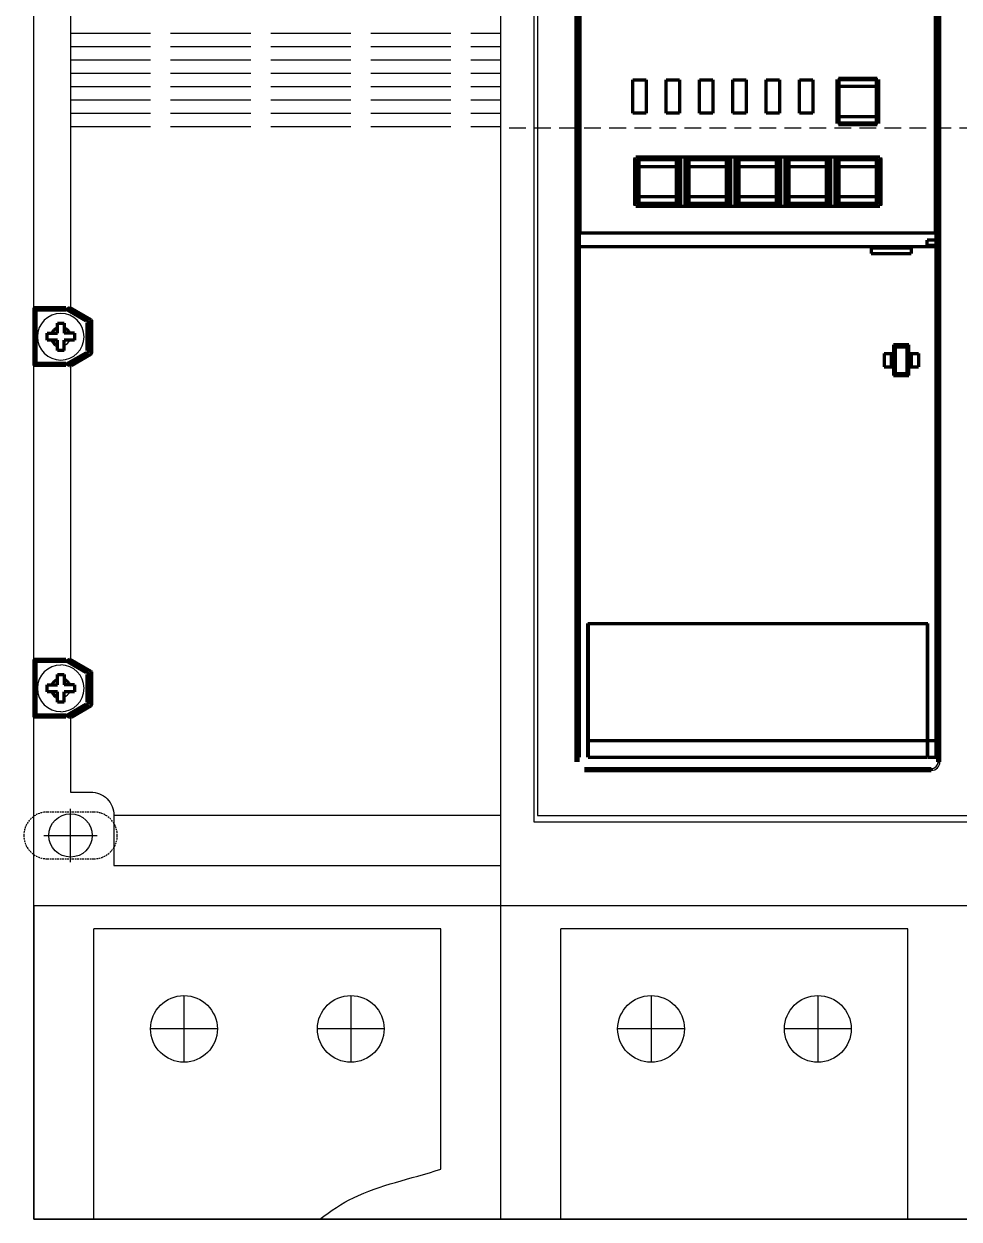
# Model space of a CAD drawing. Header units: millimetres. Extents: x 1622 to 1905, y 0 to 327.
# Drawn here: x 1621.9 to 1762, y 0 to 179.1 of the extents above; entities that cross this region are included whole.
import ezdxf

# ---------------------------------------------------------------- set-up
doc = ezdxf.new("R2010")
doc.units = ezdxf.units.MM
doc.linetypes.add('ACAD_ISO02W100', pattern=[15, 12, -3])
doc.linetypes.add('HIDDEN', pattern=[0.375, 0.25, -0.125])
doc.layers.add('8', color=140, linetype='ACAD_ISO02W100')
doc.layers.add('at_Entity', color=7, linetype='Continuous')

# ---------------------------------------------------------------- blocks, each defined once
blk = doc.blocks.new('GYER HERH  WRE TS1600AF 4P')
at = {"color": 3}
for p, q in [((79514.92, 9222.79), (79514.92, 9230.79)), ((79510.92, 9226.79), (79518.92, 9226.79))]:
    blk.add_line(p, q, dxfattribs=at)
for p, q in [((79579.42, 9229.79), (79521.42, 9229.79)), ((79509.42, 9216.29), (79579.42, 9216.29)), ((79579.42, 9216.29), (79789.42, 9216.29)), ((79509.42, 9169.29), (79579.42, 9169.29))]:
    blk.add_line(p, q)
at = {"color": 7}
blk.add_line((79509.42, 9216.29), (79509.42, 9169.29), dxfattribs=at)
at = {"color": 1, "ltscale": 10}
for p, q in [((79570.42, 9212.79), (79518.42, 9212.79)), ((79518.42, 9169.29), (79518.42, 9212.79)), ((79570.42, 9176.79), (79570.42, 9212.79)), ((79640.42, 9212.79), (79588.42, 9212.79)), ((79588.42, 9169.29), (79588.42, 9212.79)), ((79640.42, 9169.29), (79640.42, 9212.79)), ((79640.42, 9176.79), (79640.42, 9212.79))]:
    blk.add_line(p, q, dxfattribs=at)
at = {"color": 0, "linetype": 'ByBlock'}
blk.add_line((79579.42, 9169.29), (79789.42, 9169.29), dxfattribs=at)
for points in [[(79579.42, 9169.29), (79509.42, 9169.29), (79509.42, 9496.29), (79579.42, 9496.29)], [(79514.92, 9297.16), (79514.92, 9253.11)]]:
    blk.add_lwpolyline(points, dxfattribs=at)
blk.add_lwpolyline([(79579.42, 9496.29), (79789.42, 9496.29), (79789.42, 9169.29), (79579.42, 9169.29)], close=True, dxfattribs=at)
for points in [[(79591.42, 9443.29), (79591.42, 9435.79, -0.414214), (79587.92, 9432.29), (79584.92, 9432.29), (79584.92, 9229.79), (79783.92, 9229.79), (79783.92, 9297.16)], [(79514.92, 9244.47), (79514.92, 9233.29), (79517.92, 9233.29, -0.414214), (79521.42, 9229.79), (79521.42, 9222.29), (79579.42, 9222.29)]]:
    blk.add_lwpolyline(points, format="xyb")
at = {"color": 3}
blk.add_lwpolyline([(79584.42, 9427.79), (79784.42, 9427.79), (79784.42, 9228.79), (79584.42, 9228.79)], close=True, dxfattribs=at)
blk.add_lwpolyline([(79514.92, 9404.15), (79514.92, 9305.81)])
at = {"color": 4, "linetype": 'HIDDEN'}
blk.add_lwpolyline([(79507.92, 9226.79), (79507.92, 9226.79, 0.414214), (79511.42, 9223.29), (79518.42, 9223.29, 0.414214), (79521.92, 9226.79), (79521.92, 9226.79, 0.414214), (79518.42, 9230.29), (79511.42, 9230.29, 0.414214)], format="xyb", close=True, dxfattribs=at)
at = {"color": 7}
blk.add_circle((79514.92, 9226.79), 3.25, dxfattribs=at)
at = {"color": 1, "ltscale": 10}
blk.add_open_spline([(79552.3, 9169.29), (79553.9, 9170.53), (79559.28, 9174.07), (79565.8, 9175.25), (79570.42, 9176.79)], degree=3, knots=[10.553098, 10.553098, 10.553098, 10.553098, 16.653716, 30.247219, 30.247219, 30.247219, 30.247219], dxfattribs=at)
at = {"layer": '8'}
for p, q in [((79514.92, 9347), (79579.42, 9347)), ((79514.92, 9345), (79579.42, 9345)), ((79514.92, 9343), (79579.42, 9343)), ((79514.92, 9341), (79579.42, 9341)), ((79514.92, 9339), (79579.42, 9339)), ((79514.92, 9337), (79579.42, 9337)), ((79514.92, 9335), (79579.42, 9335)), ((79514.92, 9333), (79579.42, 9333))]:
    blk.add_line(p, q, dxfattribs=at)
at = {"layer": '8', "color": 3, "linetype": 'HIDDEN', "ltscale": 10}
blk.add_line((79789.42, 9332.79), (79579.42, 9332.79), dxfattribs=at)
at = {"layer": '8', "color": 1, "linetype": 'ByBlock'}
for p, q in [((79531.92, 9202.79), (79531.92, 9192.79)), ((79531.92, 9202.79), (79531.92, 9192.79)), ((79531.92, 9202.79), (79531.92, 9192.79)), ((79556.92, 9202.79), (79556.92, 9192.79)), ((79556.92, 9202.79), (79556.92, 9192.79)), ((79556.92, 9202.79), (79556.92, 9192.79)), ((79601.92, 9202.79), (79601.92, 9192.79)), ((79601.92, 9202.79), (79601.92, 9192.79)), ((79626.92, 9202.79), (79626.92, 9192.79)), ((79626.92, 9202.79), (79626.92, 9192.79)), ((79536.92, 9197.79), (79526.92, 9197.79)), ((79536.92, 9197.79), (79526.92, 9197.79)), ((79536.92, 9197.79), (79526.92, 9197.79)), ((79561.92, 9197.79), (79551.92, 9197.79)), ((79561.92, 9197.79), (79551.92, 9197.79)), ((79561.92, 9197.79), (79551.92, 9197.79)), ((79606.92, 9197.79), (79596.92, 9197.79)), ((79606.92, 9197.79), (79596.92, 9197.79)), ((79631.92, 9197.79), (79621.92, 9197.79)), ((79631.92, 9197.79), (79621.92, 9197.79))]:
    blk.add_line(p, q, dxfattribs=at)
for centre in [(79531.92, 9197.79), (79531.92, 9197.79), (79531.92, 9197.79), (79531.92, 9197.79), (79531.92, 9197.79), (79531.92, 9197.79), (79556.92, 9197.79), (79556.92, 9197.79), (79556.92, 9197.79), (79556.92, 9197.79), (79556.92, 9197.79), (79556.92, 9197.79), (79601.92, 9197.79), (79601.92, 9197.79), (79601.92, 9197.79), (79601.92, 9197.79), (79626.92, 9197.79), (79626.92, 9197.79), (79626.92, 9197.79), (79626.92, 9197.79)]:
    blk.add_circle(centre, 5, dxfattribs=at)
at = {"layer": 'at_Entity', "color": 0, "lineweight": 140}
for p, q in [((79590.63, 9418), (79590.63, 9237.82)), ((79590.93, 9418), (79590.93, 9237.82)), ((79591.18, 9238.52), (79591.18, 9418)), ((79591.28, 9317.21), (79591.28, 9418.1)), ((79644.58, 9317.21), (79644.58, 9418.1)), ((79644.68, 9238.52), (79644.68, 9418)), ((79644.93, 9237.82), (79644.93, 9418)), ((79645.23, 9237.82), (79645.23, 9418)), ((79599.17, 9335.01), (79599.17, 9340.01)), ((79599.17, 9340.01), (79601.17, 9340.01)), ((79601.17, 9340.01), (79601.17, 9335.01)), ((79604.18, 9335.01), (79604.18, 9340.01)), ((79604.18, 9340.01), (79606.17, 9340.01)), ((79606.17, 9340.01), (79606.17, 9335.01)), ((79609.18, 9335.01), (79609.18, 9340.01)), ((79609.18, 9340.01), (79611.18, 9340.01)), ((79611.18, 9340.01), (79611.18, 9335.01)), ((79614.18, 9335.01), (79614.18, 9340.01)), ((79614.18, 9340.01), (79616.18, 9340.01)), ((79616.18, 9340.01), (79616.18, 9335.01)), ((79619.18, 9335.01), (79619.18, 9340.01)), ((79619.18, 9340.01), (79621.18, 9340.01)), ((79621.18, 9340.01), (79621.18, 9335.01)), ((79624.18, 9335.01), (79624.18, 9340.01)), ((79624.18, 9340.01), (79626.18, 9340.01)), ((79626.18, 9340.01), (79626.18, 9335.01)), ((79629.83, 9333.46), (79629.83, 9340.06)), ((79629.93, 9333.51), (79629.93, 9340.01)), ((79635.93, 9340.01), (79629.93, 9340.01)), ((79630.03, 9340.26), (79635.82, 9340.26)), ((79630.13, 9333.51), (79630.13, 9340.01)), ((79635.73, 9339), (79630.13, 9339)), ((79635.73, 9333.51), (79635.73, 9340.01)), ((79635.93, 9333.51), (79635.93, 9340.01)), ((79636.03, 9340.06), (79636.03, 9333.46)), ((79601.17, 9335.01), (79599.17, 9335.01)), ((79606.17, 9335.01), (79604.18, 9335.01)), ((79611.18, 9335.01), (79609.18, 9335.01)), ((79616.18, 9335.01), (79614.18, 9335.01)), ((79621.18, 9335.01), (79619.18, 9335.01)), ((79626.18, 9335.01), (79624.18, 9335.01)), ((79635.93, 9333.51), (79629.93, 9333.51)), ((79630.13, 9334.51), (79635.73, 9334.51)), ((79635.82, 9333.26), (79630.03, 9333.26)), ((79599.43, 9328.21), (79599.43, 9321.31)), ((79599.52, 9321.14), (79599.52, 9328.39)), ((79636.23, 9328.41), (79599.63, 9328.41)), ((79599.83, 9321.41), (79599.83, 9328.11)), ((79599.83, 9328.11), (79606.02, 9328.11)), ((79599.93, 9321.51), (79599.93, 9328.01)), ((79605.93, 9328.01), (79599.93, 9328.01)), ((79600.13, 9321.51), (79600.13, 9328.01)), ((79605.73, 9321.51), (79605.73, 9328.01)), ((79605.93, 9321.51), (79605.93, 9328.01)), ((79606.02, 9328.11), (79606.32, 9328.41)), ((79606.02, 9328.11), (79606.02, 9321.41)), ((79606.32, 9328.41), (79606.32, 9321.11)), ((79607.02, 9321.11), (79607.02, 9328.41)), ((79607.32, 9328.11), (79607.02, 9328.41)), ((79607.32, 9321.41), (79607.32, 9328.11)), ((79607.32, 9328.11), (79613.53, 9328.11)), ((79607.43, 9321.51), (79607.43, 9328.01)), ((79613.43, 9328.01), (79607.43, 9328.01)), ((79607.63, 9321.51), (79607.63, 9328.01)), ((79613.23, 9321.51), (79613.23, 9328.01)), ((79613.43, 9321.51), (79613.43, 9328.01)), ((79613.53, 9328.11), (79613.82, 9328.41)), ((79613.53, 9328.11), (79613.53, 9321.41)), ((79613.82, 9328.41), (79613.82, 9321.11)), ((79614.53, 9321.11), (79614.53, 9328.41)), ((79614.82, 9328.11), (79614.53, 9328.41)), ((79614.82, 9321.41), (79614.82, 9328.11)), ((79614.82, 9328.11), (79621.03, 9328.11)), ((79614.93, 9321.51), (79614.93, 9328.01)), ((79620.92, 9328.01), (79614.93, 9328.01)), ((79615.13, 9321.51), (79615.13, 9328.01)), ((79620.73, 9321.51), (79620.73, 9328.01)), ((79620.92, 9321.51), (79620.92, 9328.01)), ((79621.03, 9328.11), (79621.33, 9328.41)), ((79621.03, 9328.11), (79621.03, 9321.41)), ((79621.33, 9328.41), (79621.33, 9321.11)), ((79622.03, 9321.11), (79622.03, 9328.41)), ((79622.33, 9328.11), (79622.03, 9328.41)), ((79622.33, 9321.41), (79622.33, 9328.11)), ((79622.33, 9328.11), (79628.53, 9328.11)), ((79622.43, 9321.51), (79622.43, 9328.01)), ((79628.42, 9328.01), (79622.43, 9328.01)), ((79622.63, 9321.51), (79622.63, 9328.01)), ((79628.23, 9321.51), (79628.23, 9328.01)), ((79628.42, 9321.51), (79628.42, 9328.01)), ((79628.53, 9328.11), (79628.83, 9328.41)), ((79628.53, 9328.11), (79628.53, 9321.41)), ((79628.83, 9328.41), (79628.83, 9321.11)), ((79629.52, 9321.11), (79629.52, 9328.41)), ((79629.83, 9328.11), (79629.52, 9328.41)), ((79629.83, 9321.41), (79629.83, 9328.11)), ((79629.83, 9328.11), (79636.03, 9328.11)), ((79629.93, 9321.51), (79629.93, 9328.01)), ((79635.93, 9328.01), (79629.93, 9328.01)), ((79630.13, 9321.51), (79630.13, 9328.01)), ((79635.73, 9321.51), (79635.73, 9328.01)), ((79635.93, 9321.51), (79635.93, 9328.01)), ((79636.03, 9328.11), (79636.03, 9321.41)), ((79636.33, 9328.39), (79636.33, 9321.14)), ((79636.43, 9321.31), (79636.43, 9328.21)), ((79605.73, 9327), (79600.13, 9327)), ((79613.23, 9327), (79607.63, 9327)), ((79620.73, 9327), (79615.13, 9327)), ((79628.23, 9327), (79622.63, 9327)), ((79635.73, 9327), (79630.13, 9327)), ((79599.63, 9321.11), (79636.23, 9321.11)), ((79606.02, 9321.41), (79599.83, 9321.41)), ((79605.93, 9321.51), (79599.93, 9321.51)), ((79600.13, 9322.51), (79605.73, 9322.51)), ((79606.02, 9321.41), (79606.32, 9321.11)), ((79607.32, 9321.41), (79607.02, 9321.11)), ((79613.53, 9321.41), (79607.32, 9321.41)), ((79613.43, 9321.51), (79607.43, 9321.51)), ((79607.63, 9322.51), (79613.23, 9322.51)), ((79613.53, 9321.41), (79613.82, 9321.11)), ((79614.82, 9321.41), (79614.53, 9321.11)), ((79621.03, 9321.41), (79614.82, 9321.41)), ((79620.92, 9321.51), (79614.93, 9321.51)), ((79615.13, 9322.51), (79620.73, 9322.51)), ((79621.03, 9321.41), (79621.33, 9321.11)), ((79622.33, 9321.41), (79622.03, 9321.11)), ((79628.53, 9321.41), (79622.33, 9321.41)), ((79628.42, 9321.51), (79622.43, 9321.51)), ((79622.63, 9322.51), (79628.23, 9322.51)), ((79628.53, 9321.41), (79628.83, 9321.11)), ((79629.83, 9321.41), (79629.52, 9321.11)), ((79636.03, 9321.41), (79629.83, 9321.41)), ((79635.93, 9321.51), (79629.93, 9321.51)), ((79630.13, 9322.51), (79635.73, 9322.51)), ((79644.68, 9317.02), (79591.18, 9317.02)), ((79643.32, 9315.01), (79643.32, 9316.01)), ((79644.68, 9316.01), (79643.32, 9316.01)), ((79644.68, 9315.01), (79591.18, 9315.01)), ((79634.93, 9315.01), (79634.93, 9314)), ((79640.92, 9314.81), (79634.93, 9314.81)), ((79634.93, 9314), (79640.92, 9314)), ((79640.92, 9315.01), (79640.92, 9314)), ((79644.68, 9315.2), (79643.32, 9315.2)), ((79509.42, 9305.83), (79509.42, 9297.22)), ((79509.42, 9305.83), (79509.43, 9305.8)), ((79509.43, 9305.8), (79509.43, 9305.76)), ((79509.43, 9305.76), (79509.44, 9305.74)), ((79509.44, 9305.74), (79509.45, 9305.71)), ((79514.19, 9305.83), (79509.45, 9305.83)), ((79509.45, 9305.79), (79509.45, 9305.83)), ((79509.45, 9305.76), (79509.45, 9305.79)), ((79509.47, 9305.73), (79509.45, 9305.76)), ((79509.45, 9305.71), (79509.46, 9305.68)), ((79509.46, 9305.68), (79509.47, 9305.66)), ((79509.48, 9305.7), (79509.47, 9305.73)), ((79509.47, 9305.66), (79509.49, 9305.64)), ((79509.5, 9305.67), (79509.48, 9305.7)), ((79509.49, 9305.64), (79509.51, 9305.62)), ((79509.51, 9305.64), (79509.5, 9305.67)), ((79509.53, 9305.62), (79509.51, 9305.64)), ((79509.51, 9305.62), (79509.53, 9305.6)), ((79509.56, 9305.6), (79509.53, 9305.62)), ((79509.53, 9305.6), (79509.56, 9305.58)), ((79509.58, 9305.58), (79509.56, 9305.6)), ((79509.56, 9305.58), (79509.58, 9305.57)), ((79509.6, 9305.57), (79509.58, 9305.58)), ((79509.58, 9305.57), (79509.61, 9305.55)), ((79509.63, 9305.55), (79509.6, 9305.57)), ((79509.61, 9305.55), (79509.64, 9305.54)), ((79509.65, 9305.54), (79509.63, 9305.55)), ((79509.64, 9305.54), (79509.67, 9305.53)), ((79509.67, 9305.53), (79509.65, 9305.54)), ((79509.67, 9305.53), (79509.7, 9305.53)), ((79509.7, 9305.53), (79509.67, 9305.53)), ((79509.7, 9305.53), (79509.73, 9305.52)), ((79509.73, 9305.52), (79509.7, 9305.53)), ((79509.73, 9305.52), (79509.73, 9297.52)), ((79509.75, 9305.52), (79509.73, 9305.52)), ((79514.19, 9305.52), (79509.75, 9305.52)), ((79514.19, 9305.52), (79514.19, 9305.83)), ((79514.28, 9305.6), (79514.79, 9305.89)), ((79517.28, 9303.87), (79514.28, 9305.6)), ((79514.57, 9305.43), (79514.9, 9305.6)), ((79518.02, 9304.07), (79514.79, 9305.89)), ((79517.63, 9304.07), (79514.9, 9305.6)), ((79512.94, 9302.04), (79512.94, 9303.57)), ((79512.94, 9303.57), (79513.97, 9303.57)), ((79513.97, 9303.57), (79513.97, 9302.04)), ((79517.28, 9303.87), (79517.63, 9304.07)), ((79517.43, 9303.6), (79517.78, 9303.8)), ((79517.43, 9299.45), (79517.43, 9303.6)), ((79517.78, 9303.8), (79517.78, 9299.25)), ((79518.08, 9303.8), (79517.78, 9303.8)), ((79518.02, 9304.07), (79518.02, 9304.07)), ((79518.02, 9304.07), (79518.03, 9304.04)), ((79518.03, 9304.04), (79518.04, 9304.01)), ((79518.04, 9304.01), (79518.05, 9303.98)), ((79518.05, 9303.98), (79518.06, 9303.96)), ((79518.06, 9303.96), (79518.07, 9303.93)), ((79518.07, 9303.93), (79518.07, 9303.9)), ((79518.07, 9303.9), (79518.08, 9303.87)), ((79518.08, 9303.87), (79518.08, 9303.83)), ((79518.08, 9303.83), (79518.08, 9303.8)), ((79518.08, 9303.8), (79518.08, 9299.25)), ((79511.4, 9301.01), (79511.4, 9302.04)), ((79511.4, 9302.04), (79512.94, 9302.04)), ((79512.26, 9302.3), (79512.13, 9302.04)), ((79512.42, 9302.51), (79512.26, 9302.3)), ((79512.68, 9302.71), (79512.42, 9302.51)), ((79512.94, 9302.85), (79512.68, 9302.71)), ((79514.23, 9302.72), (79513.97, 9302.85)), ((79515.5, 9302.04), (79513.97, 9302.04)), ((79514.45, 9302.56), (79514.23, 9302.72)), ((79514.64, 9302.3), (79514.45, 9302.56)), ((79514.78, 9302.04), (79514.64, 9302.3)), ((79515.5, 9302.04), (79515.5, 9301.01)), ((79512.94, 9301.01), (79511.4, 9301.01)), ((79512.13, 9301.01), (79512.27, 9300.75)), ((79512.27, 9300.75), (79512.47, 9300.49)), ((79512.47, 9300.49), (79512.68, 9300.33)), ((79512.68, 9300.33), (79512.94, 9300.2)), ((79512.94, 9299.48), (79512.94, 9301.01)), ((79513.97, 9299.48), (79512.94, 9299.48)), ((79513.97, 9299.48), (79513.97, 9301.01)), ((79515.5, 9301.01), (79513.97, 9301.01)), ((79517.78, 9299.25), (79517.43, 9299.45)), ((79638.28, 9300.3), (79638.28, 9295.71)), ((79640.58, 9300.3), (79638.28, 9300.3)), ((79638.53, 9300.01), (79638.53, 9296.02)), ((79638.53, 9300.01), (79640.33, 9300.01)), ((79640.33, 9296.02), (79640.33, 9300.01)), ((79640.58, 9295.71), (79640.58, 9300.3)), ((79514.28, 9297.46), (79517.28, 9299.18)), ((79514.92, 9297.43), (79514.57, 9297.62)), ((79517.63, 9298.99), (79514.92, 9297.43)), ((79517.97, 9298.84), (79515.07, 9297.16)), ((79517.63, 9298.99), (79517.28, 9299.18)), ((79518.08, 9299.25), (79517.78, 9299.25)), ((79518.04, 9299.05), (79517.97, 9298.84)), ((79518.01, 9298.96), (79518, 9298.96)), ((79518, 9298.96), (79518, 9298.95)), ((79518.02, 9298.98), (79518.01, 9298.97)), ((79518.01, 9298.97), (79518.01, 9298.96)), ((79518.03, 9299.01), (79518.02, 9298.98)), ((79518.04, 9299.03), (79518.03, 9299.01)), ((79518.05, 9299.07), (79518.04, 9299.05)), ((79518.06, 9299.12), (79518.05, 9299.09)), ((79518.05, 9299.09), (79518.05, 9299.07)), ((79518.07, 9299.14), (79518.06, 9299.12)), ((79518.08, 9299.2), (79518.07, 9299.18)), ((79518.07, 9299.18), (79518.07, 9299.15)), ((79518.07, 9299.15), (79518.07, 9299.14)), ((79518.08, 9299.25), (79518.08, 9299.23)), ((79518.08, 9299.23), (79518.08, 9299.2)), ((79636.86, 9299.01), (79636.86, 9297.01)), ((79636.86, 9299.01), (79638.28, 9299.01)), ((79637.9, 9299.01), (79637.9, 9297.01)), ((79640.58, 9299.01), (79641.99, 9299.01)), ((79640.95, 9297.01), (79640.95, 9299.01)), ((79641.99, 9299.01), (79641.99, 9297.01)), ((79509.43, 9297.25), (79509.42, 9297.22)), ((79509.44, 9297.31), (79509.43, 9297.28)), ((79509.43, 9297.28), (79509.43, 9297.25)), ((79509.45, 9297.33), (79509.44, 9297.31)), ((79509.46, 9297.36), (79509.45, 9297.33)), ((79509.47, 9297.32), (79509.45, 9297.29)), ((79509.45, 9297.29), (79509.45, 9297.26)), ((79509.45, 9297.26), (79509.45, 9297.22)), ((79514.19, 9297.22), (79509.45, 9297.22)), ((79509.47, 9297.38), (79509.46, 9297.36)), ((79509.49, 9297.41), (79509.47, 9297.38)), ((79509.48, 9297.36), (79509.47, 9297.32)), ((79509.5, 9297.38), (79509.48, 9297.36)), ((79509.51, 9297.44), (79509.49, 9297.41)), ((79509.51, 9297.4), (79509.5, 9297.38)), ((79509.53, 9297.45), (79509.51, 9297.44)), ((79509.53, 9297.43), (79509.51, 9297.4)), ((79509.55, 9297.47), (79509.53, 9297.45)), ((79509.56, 9297.45), (79509.53, 9297.43)), ((79509.58, 9297.48), (79509.55, 9297.47)), ((79509.58, 9297.46), (79509.56, 9297.45)), ((79509.61, 9297.5), (79509.58, 9297.48)), ((79509.6, 9297.48), (79509.58, 9297.46)), ((79509.63, 9297.49), (79509.6, 9297.48)), ((79509.63, 9297.51), (79509.61, 9297.5)), ((79509.66, 9297.52), (79509.63, 9297.51)), ((79509.65, 9297.5), (79509.63, 9297.49)), ((79509.67, 9297.51), (79509.65, 9297.5)), ((79509.7, 9297.52), (79509.66, 9297.52)), ((79509.7, 9297.52), (79509.67, 9297.51)), ((79509.73, 9297.52), (79509.7, 9297.52)), ((79509.73, 9297.52), (79509.7, 9297.52)), ((79509.75, 9297.52), (79509.73, 9297.52)), ((79514.19, 9297.52), (79509.75, 9297.52)), ((79514.19, 9297.22), (79514.19, 9297.52)), ((79514.77, 9297.16), (79514.28, 9297.46)), ((79515.07, 9297.16), (79514.77, 9297.16)), ((79636.86, 9297.01), (79638.28, 9297.01)), ((79638.53, 9296.02), (79640.33, 9296.02)), ((79640.58, 9297.01), (79641.99, 9297.01)), ((79638.28, 9295.71), (79640.58, 9295.71)), ((79592.43, 9238.52), (79592.43, 9258.52)), ((79592.43, 9258.52), (79643.43, 9258.52)), ((79592.52, 9258.52), (79592.52, 9238.52)), ((79643.32, 9258.52), (79643.32, 9238.52)), ((79643.43, 9238.52), (79643.43, 9258.52)), ((79509.42, 9253.13), (79509.42, 9244.53)), ((79509.42, 9253.13), (79509.43, 9253.1)), ((79509.43, 9253.1), (79509.43, 9253.07)), ((79509.43, 9253.07), (79509.44, 9253.04)), ((79509.44, 9253.04), (79509.45, 9253.01)), ((79514.19, 9253.13), (79509.45, 9253.13)), ((79509.45, 9253.09), (79509.45, 9253.13)), ((79509.45, 9253.06), (79509.45, 9253.09)), ((79509.47, 9253.03), (79509.45, 9253.06)), ((79509.45, 9253.01), (79509.46, 9252.99)), ((79509.46, 9252.99), (79509.47, 9252.96)), ((79509.48, 9253), (79509.47, 9253.03)), ((79509.47, 9252.96), (79509.49, 9252.94)), ((79509.5, 9252.97), (79509.48, 9253)), ((79509.49, 9252.94), (79509.51, 9252.92)), ((79509.51, 9252.95), (79509.5, 9252.97)), ((79509.53, 9252.92), (79509.51, 9252.95)), ((79509.51, 9252.92), (79509.53, 9252.9)), ((79509.56, 9252.9), (79509.53, 9252.92)), ((79509.53, 9252.9), (79509.56, 9252.89)), ((79509.58, 9252.89), (79509.56, 9252.9)), ((79509.56, 9252.89), (79509.58, 9252.87)), ((79509.6, 9252.87), (79509.58, 9252.89)), ((79509.58, 9252.87), (79509.61, 9252.86)), ((79509.63, 9252.86), (79509.6, 9252.87)), ((79509.61, 9252.86), (79509.64, 9252.85)), ((79509.65, 9252.84), (79509.63, 9252.86)), ((79509.64, 9252.85), (79509.67, 9252.84)), ((79509.67, 9252.84), (79509.65, 9252.84)), ((79509.67, 9252.84), (79509.7, 9252.83)), ((79509.7, 9252.83), (79509.67, 9252.84)), ((79509.7, 9252.83), (79509.73, 9252.83)), ((79509.73, 9252.83), (79509.7, 9252.83)), ((79509.73, 9252.83), (79509.73, 9244.82)), ((79509.75, 9252.83), (79509.73, 9252.83)), ((79514.19, 9252.83), (79509.75, 9252.83)), ((79514.19, 9252.83), (79514.19, 9253.13)), ((79514.28, 9252.9), (79514.79, 9253.19)), ((79517.28, 9251.17), (79514.28, 9252.9)), ((79514.57, 9252.73), (79514.9, 9252.91)), ((79518.02, 9251.37), (79514.79, 9253.19)), ((79517.63, 9251.37), (79514.9, 9252.91)), ((79517.28, 9251.17), (79517.63, 9251.37)), ((79517.43, 9250.91), (79517.78, 9251.1)), ((79517.78, 9251.1), (79517.78, 9246.55)), ((79518.08, 9251.1), (79517.78, 9251.1)), ((79518.02, 9251.37), (79518.02, 9251.37)), ((79518.02, 9251.37), (79518.03, 9251.34)), ((79518.03, 9251.34), (79518.04, 9251.32)), ((79518.04, 9251.32), (79518.05, 9251.29)), ((79518.05, 9251.29), (79518.06, 9251.26)), ((79518.06, 9251.26), (79518.07, 9251.24)), ((79518.07, 9251.24), (79518.07, 9251.21)), ((79518.07, 9251.21), (79518.08, 9251.17)), ((79518.08, 9251.17), (79518.08, 9251.14)), ((79518.08, 9251.14), (79518.08, 9251.1)), ((79518.08, 9251.1), (79518.08, 9246.55)), ((79511.4, 9248.31), (79511.4, 9249.34)), ((79511.4, 9249.34), (79512.94, 9249.34)), ((79512.26, 9249.6), (79512.13, 9249.34)), ((79512.42, 9249.82), (79512.26, 9249.6)), ((79512.68, 9250.02), (79512.42, 9249.82)), ((79512.94, 9250.15), (79512.68, 9250.02)), ((79512.94, 9249.34), (79512.94, 9250.88)), ((79512.94, 9250.88), (79513.97, 9250.88)), ((79513.97, 9250.88), (79513.97, 9249.34)), ((79514.23, 9250.03), (79513.97, 9250.15)), ((79515.5, 9249.34), (79513.97, 9249.34)), ((79514.45, 9249.87), (79514.23, 9250.03)), ((79514.64, 9249.61), (79514.45, 9249.87)), ((79514.78, 9249.34), (79514.64, 9249.61)), ((79515.5, 9249.34), (79515.5, 9248.31)), ((79517.43, 9246.75), (79517.43, 9250.91)), ((79644.83, 9250.72), (79644.83, 9239.3)), ((79512.94, 9248.31), (79511.4, 9248.31)), ((79512.13, 9248.31), (79512.27, 9248.05)), ((79512.27, 9248.05), (79512.47, 9247.79)), ((79512.47, 9247.79), (79512.68, 9247.63)), ((79512.68, 9247.63), (79512.94, 9247.5)), ((79512.94, 9246.78), (79512.94, 9248.31)), ((79513.97, 9246.78), (79513.97, 9248.31)), ((79515.5, 9248.31), (79513.97, 9248.31)), ((79513.97, 9246.78), (79512.94, 9246.78)), ((79514.28, 9244.76), (79517.28, 9246.49)), ((79517.63, 9246.3), (79514.92, 9244.73)), ((79517.97, 9246.14), (79515.07, 9244.47)), ((79517.63, 9246.3), (79517.28, 9246.49)), ((79517.78, 9246.55), (79517.43, 9246.75)), ((79518.08, 9246.55), (79517.78, 9246.55)), ((79518.04, 9246.35), (79517.97, 9246.14)), ((79518.01, 9246.27), (79518, 9246.26)), ((79518, 9246.26), (79518, 9246.25)), ((79518.02, 9246.29), (79518.01, 9246.28)), ((79518.01, 9246.28), (79518.01, 9246.27)), ((79518.03, 9246.31), (79518.02, 9246.29)), ((79518.04, 9246.33), (79518.03, 9246.31)), ((79518.05, 9246.38), (79518.04, 9246.35)), ((79518.06, 9246.42), (79518.05, 9246.4)), ((79518.05, 9246.4), (79518.05, 9246.38)), ((79518.07, 9246.44), (79518.06, 9246.42)), ((79518.08, 9246.51), (79518.07, 9246.48)), ((79518.07, 9246.48), (79518.07, 9246.46)), ((79518.07, 9246.46), (79518.07, 9246.44)), ((79518.08, 9246.55), (79518.08, 9246.53)), ((79518.08, 9246.53), (79518.08, 9246.51)), ((79509.43, 9244.56), (79509.42, 9244.53)), ((79509.44, 9244.61), (79509.43, 9244.58)), ((79509.43, 9244.58), (79509.43, 9244.56)), ((79509.45, 9244.64), (79509.44, 9244.61)), ((79509.46, 9244.66), (79509.45, 9244.64)), ((79509.47, 9244.63), (79509.45, 9244.59)), ((79509.45, 9244.59), (79509.45, 9244.56)), ((79509.45, 9244.56), (79509.45, 9244.53)), ((79514.19, 9244.53), (79509.45, 9244.53)), ((79509.47, 9244.69), (79509.46, 9244.66)), ((79509.49, 9244.72), (79509.47, 9244.69)), ((79509.48, 9244.66), (79509.47, 9244.63)), ((79509.5, 9244.69), (79509.48, 9244.66)), ((79509.51, 9244.74), (79509.49, 9244.72)), ((79509.51, 9244.71), (79509.5, 9244.69)), ((79509.53, 9244.76), (79509.51, 9244.74)), ((79509.53, 9244.73), (79509.51, 9244.71)), ((79509.55, 9244.77), (79509.53, 9244.76)), ((79509.56, 9244.76), (79509.53, 9244.73)), ((79509.58, 9244.79), (79509.55, 9244.77)), ((79509.58, 9244.77), (79509.56, 9244.76)), ((79509.61, 9244.8), (79509.58, 9244.79)), ((79509.6, 9244.78), (79509.58, 9244.77)), ((79509.63, 9244.8), (79509.6, 9244.78)), ((79509.63, 9244.81), (79509.61, 9244.8)), ((79509.66, 9244.82), (79509.63, 9244.81)), ((79509.65, 9244.81), (79509.63, 9244.8)), ((79509.67, 9244.82), (79509.65, 9244.81)), ((79509.7, 9244.82), (79509.66, 9244.82)), ((79509.7, 9244.82), (79509.67, 9244.82)), ((79509.73, 9244.82), (79509.7, 9244.82)), ((79509.73, 9244.82), (79509.7, 9244.82)), ((79509.75, 9244.82), (79509.73, 9244.82)), ((79514.19, 9244.82), (79509.75, 9244.82)), ((79514.19, 9244.53), (79514.19, 9244.82)), ((79514.77, 9244.47), (79514.28, 9244.76)), ((79514.92, 9244.73), (79514.57, 9244.93)), ((79515.07, 9244.47), (79514.77, 9244.47)), ((79592.52, 9241.01), (79643.32, 9241.01)), ((79643.43, 9241.01), (79644.68, 9241.01)), ((79592.52, 9238.52), (79643.32, 9238.52)), ((79643.43, 9238.52), (79644.68, 9238.52)), ((79591.93, 9236.81), (79643.93, 9236.81)), ((79643.93, 9236.81), (79643.93, 9236.52)), ((79644.93, 9237.82), (79645.23, 9237.82)), ((79591.93, 9236.52), (79643.93, 9236.52))]:
    blk.add_line(p, q, dxfattribs=at)
at = {"layer": 'at_Entity', "color": 0}
for centre, radius, start, end in [((79513.45, 9301.52), 3.49, 90, 180), ((79513.45, 9301.52), 3.5, 360, 90), ((79513.45, 9301.52), 3.49, 180, 270), ((79513.45, 9301.52), 3.5, 270, 0), ((79513.43, 9301.59), 1.48, 291.3369, 336.5869), ((79513.45, 9248.83), 3.49, 90, 180), ((79513.45, 9248.83), 3.5, 360, 90), ((79513.45, 9248.83), 3.49, 180, 270), ((79513.45, 9248.83), 3.5, 270, 0), ((79513.43, 9248.9), 1.48, 291.3369, 336.5869), ((79643.93, 9237.82), 1.01, 270, 0), ((79643.93, 9237.82), 1.3, 270, 0)]:
    blk.add_arc(centre, radius, start, end, dxfattribs=at)

msp = doc.modelspace()

# ---------------------------------------------------------------- block references
msp.add_blockref('GYER HERH  WRE TS1600AF 4P', (-77886.07, -9169.29))

doc.saveas('drawing.dxf')
